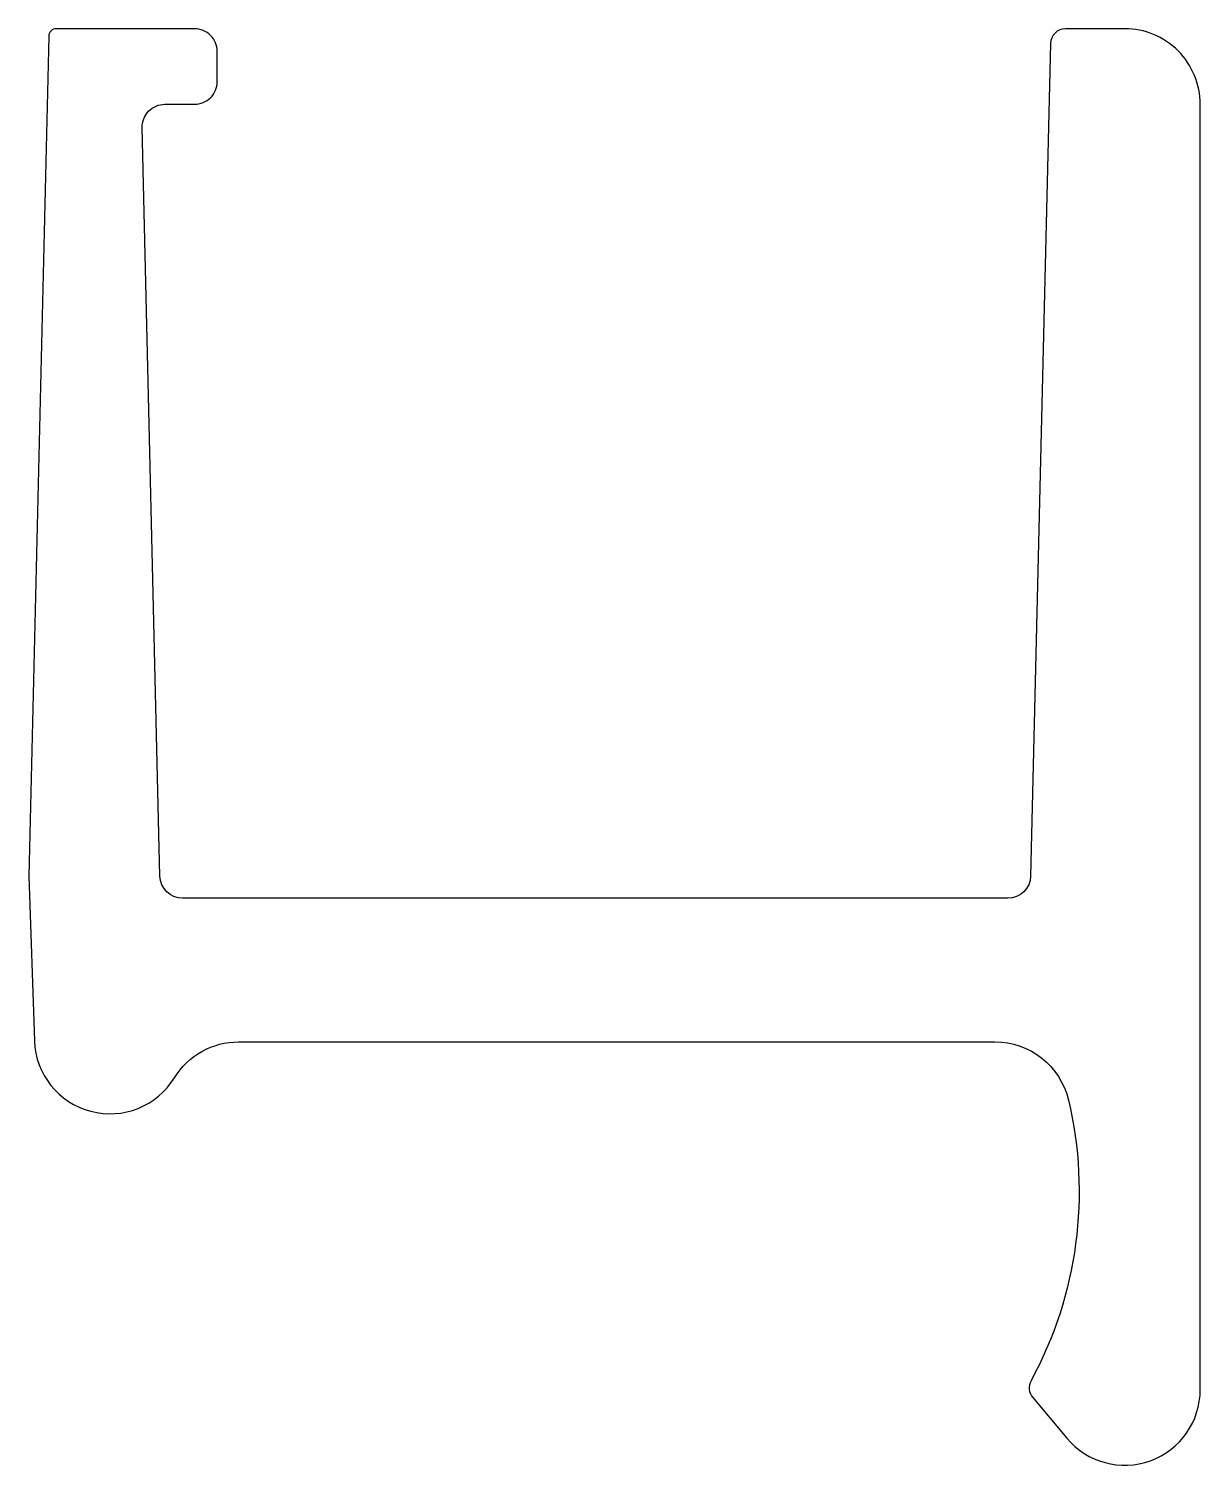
# Model space of a CAD drawing. Extents: x 1422.2 to 1437.7, y -7.8 to 11.2.
import ezdxf

# ---------------------------------------------------------------- set-up
doc = ezdxf.new("R2010")
doc.units = 0
doc.header["$LTSCALE"] = 15
doc.layers.get('0').update_dxf_attribs({"linetype": 'CONTINUOUS'})

msp = doc.modelspace()

# ---------------------------------------------------------------- linework, layer by layer
msp.add_lwpolyline([(1435.88, 11.19, 0.407258), (1435.681, 10.994), (1435.418, -0.017, -0.407258), (1435.118, -0.31), (1424.204, -0.31, -0.407258), (1423.904, -0.017), (1423.669, 9.883, -0.421203), (1423.969, 10.19), (1424.361, 10.19, 0.414214), (1424.661, 10.49), (1424.661, 10.89, 0.414214), (1424.361, 11.19), (1422.533, 11.19, 0.407258), (1422.433, 11.092), (1422.168, -0.017), (1422.244, -2.197, 0.742583), (1424.095, -2.686, -0.260424), (1424.947, -2.21), (1434.945, -2.21, -0.347527), (1435.918, -2.98, -0.184807), (1435.423, -6.692, 0.308051), (1435.446, -6.916), (1435.895, -7.452, 0.700539), (1437.661, -6.81), (1437.661, 10.19, 0.414214), (1436.661, 11.19)], format="xyb", close=True)

doc.saveas('drawing.dxf')
